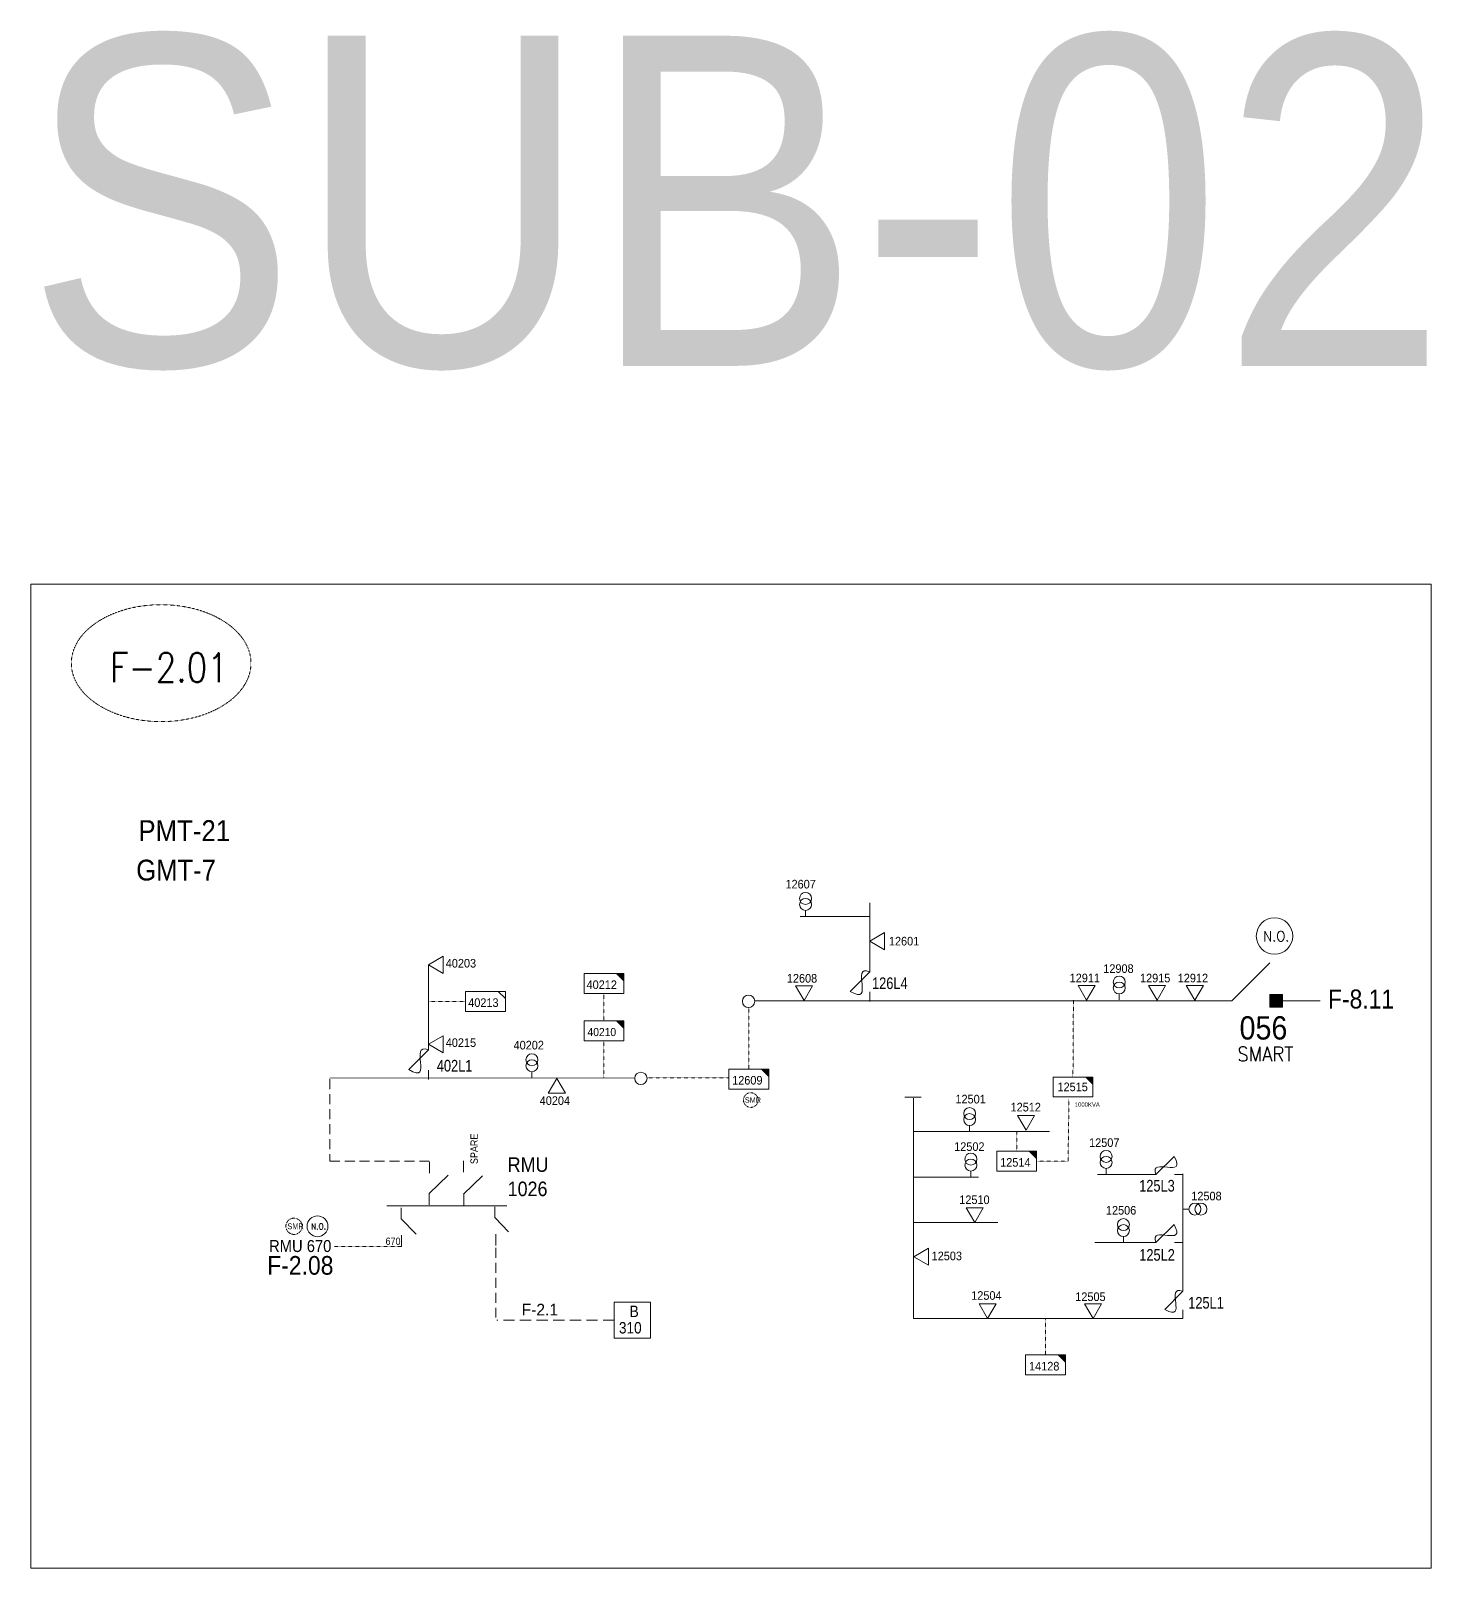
# Model space of a CAD drawing. Header units: metres. Extents: x 65984 to 144644, y -19036 to 23726.
# Drawn here: x 113699 to 114579, y 15231 to 16197 of the extents above; entities that cross this region are included whole.
import ezdxf
from ezdxf.enums import TextEntityAlignment as Align

# ---------------------------------------------------------------- set-up
doc = ezdxf.new("R2010")
doc.units = ezdxf.units.M
doc.header["$MEASUREMENT"] = 0
doc.linetypes.add('DGN Style 3', pattern=[0.013877, 0, -0.013877])
doc.linetypes.add('HIDDEN2', pattern=[2381.25, 1587.5, -793.75])
doc.layers.get('0').update_dxf_attribs({"color": 95, "lineweight": 40})
for name, color, linetype, lineweight in [('ABS', 7, 'Continuous', 40), ('ABS NUMBER', 112, 'Continuous', 30), ('d_eos', 111, 'Continuous', 40), ('d_eos no', 121, 'Continuous', 40), ('d_fco', 5, 'Continuous', 40), ('d_fco text', 95, 'Continuous', 40), ('d_oh branch', 94, 'Continuous', 40), ('d_switch', 95, 'Continuous', 40), ('d_tf', 1, 'Continuous', 40), ('d_tf no', 6, 'Continuous', 40), ('d_tf_200', 1, 'Continuous', 40), ('d_ug cable', 95, 'Continuous', 40), ('d_unit sub', 7, 'Continuous', 40), ('fedr no', 95, 'Continuous', 40), ('GRID STATION 01', 7, 'Continuous', 40), ('O H MAIN FEEDER', 4, 'Continuous', 100), ('SW N O', 114, 'Continuous', 30)]:
    doc.layers.add(name, color=color, linetype=linetype, lineweight=lineweight)
doc.styles.add('NASKHF', font='naskhf.shx', dxfattribs={"height": 8})
doc.styles.add('Style-Arial', font='arial.ttf')
doc.styles.add('Style-ENGINEERING', font='ENGINEERING.shx')
doc.styles.add('Style-msdefault', font='msdefault.shx')
doc.styles.add('Style-STANDARD', font='STANDARD.shx')

# ---------------------------------------------------------------- blocks, each defined once
blk = doc.blocks.new('TF_8')
at = {"color": 0, "linetype": 'ByBlock', "lineweight": -2}
blk.add_line((6.3, 4.95), (9.9, 1.35), dxfattribs=at)
blk.add_3dface([(-10.1, 4.95), (9.9, 4.95), (9.9, -5.05), (-10.1, -5.05)], dxfattribs=at)
blk = doc.blocks.new('exist.us-1000kva')
at = {"color": 0, "linetype": 'ByBlock', "lineweight": -2, "flags": 128}
blk.add_lwpolyline([(40, 12.9), (32.8, 20), (40, 20)], close=True, dxfattribs=at)
at = {"color": 0, "linetype": 'ByBlock', "lineweight": -2, "extrusion": (0, 0, -1)}
blk.add_solid([(-40, 12.9), (-32.8, 20), (-40, 20)], dxfattribs=at)
at = {"color": 0, "linetype": 'ByBlock', "lineweight": -2, "xscale": 2, "yscale": 2}
blk.add_blockref('TF_8', (20.2, 10.1), dxfattribs=at)
blk = doc.blocks.new('TFU_121')
at = {"layer": 'd_tf_200', "color": 191, "linetype": 'Continuous', "lineweight": 13}
blk.add_line((0, 10), (0, 0), dxfattribs=at)
at = {"layer": 'd_tf_200', "color": 191, "linetype": 'Continuous', "lineweight": 13, "extrusion": (0, 0, -1)}
for centre in [(0, 30), (0, 20)]:
    blk.add_circle(centre, 10, dxfattribs=at)
blk = doc.blocks.new('FUSE01')
at = {"color": 0, "linetype": 'ByBlock', "lineweight": -2}
blk.add_line((0, -17.15), (0, -22.55), dxfattribs=at)
at = {"color": 0, "linetype": 'ByBlock', "lineweight": -2, "flags": 128}
blk.add_lwpolyline([(0, 0.05), (0, -5.75), (-11.2, -16.95)], dxfattribs=at)
at = {"color": 0, "linetype": 'ByBlock', "lineweight": -2}
blk.add_open_spline([(-11.2, -16.95), (3.4, -25.35), (-11.6, -1.35), (0, -5.75)], degree=3, dxfattribs=at)
blk = doc.blocks.new('ABS2_1_1')
at = {"color": 0, "linetype": 'ByBlock', "lineweight": -2, "ltscale": 500}
for q in [(-29900, 43500), (0, 0)]:
    blk.add_line((0, 13600), q, dxfattribs=at)
at = {"color": 0, "linetype": 'ByBlock', "lineweight": -2, "ltscale": 500, "flags": 128}
for points in [[(5000, 43600), (-5000, 43600), (-5000, 53600), (5000, 53600)], [(3791, 49653), (3791, 49653), (3791, 49653)]]:
    blk.add_lwpolyline(points, close=True, dxfattribs=at)
at = {"color": 0, "linetype": 'ByBlock', "lineweight": -2, "ltscale": 500}
for points in [[(5000, 43600), (-5000, 43600), (5000, 53600), (-5000, 53600)], [(3791, 49653), (3791, 49653), (3791, 49653)]]:
    blk.add_solid(points, dxfattribs=at)
blk = doc.blocks.new('TRA1_1334')
at = {"layer": 'd_tf', "color": 191, "linetype": 'Continuous', "lineweight": 13, "ltscale": 0.000316051, "flags": 128}
blk.add_lwpolyline([(10.1, -17), (0.1, 0), (-9.9, -17)], close=True, dxfattribs=at)
blk = doc.blocks.new('TRA1_1333')
at = {"layer": 'd_tf', "color": 191, "linetype": 'Continuous', "lineweight": 13, "ltscale": 0.000316051, "xscale": 1.000046566207833, "yscale": 1.000046566207833, "zscale": 1.000046566207833, "rotation": 180}
blk.add_blockref('TRA1_1334', (0, 0), dxfattribs=at)
blk = doc.blocks.new('TRA1_1336')
at = {"layer": 'd_tf', "color": 191, "linetype": 'Continuous', "lineweight": 13, "ltscale": 0.000316051, "extrusion": (0, 0, -1), "flags": 128}
blk.add_lwpolyline([(-10.1, -17), (-0.1, 0), (9.9, -17)], close=True, dxfattribs=at)
blk = doc.blocks.new('TRA1_1335')
at = {"layer": 'd_tf', "color": 191, "linetype": 'Continuous', "lineweight": 13, "ltscale": 0.000316051, "xscale": 1.000046566207833, "yscale": 1.000046566207833, "zscale": 1.000046566207833, "rotation": 180}
blk.add_blockref('TRA1_1336', (0, 0), dxfattribs=at)
blk = doc.blocks.new('TRA1_1338')
at = {"layer": 'd_tf', "color": 191, "linetype": 'Continuous', "lineweight": 13, "ltscale": 0.000316051, "extrusion": (0, 0, -1), "flags": 128}
blk.add_lwpolyline([(-10.1, -17), (-0.1, 0), (9.9, -17)], close=True, dxfattribs=at)
blk = doc.blocks.new('TRA1_1337')
at = {"layer": 'd_tf', "color": 191, "linetype": 'Continuous', "lineweight": 13, "ltscale": 0.000316051, "xscale": 1.000046566207833, "yscale": 1.000046566207833, "zscale": 1.000046566207833, "rotation": 180}
blk.add_blockref('TRA1_1338', (0, 0), dxfattribs=at)
blk = doc.blocks.new('*U893')
at = {"layer": 'SW N O', "color": 3, "lineweight": 13}
blk.add_circle((0, 0), 16.8, dxfattribs=at)
at = {"layer": 'SW N O', "color": 3, "lineweight": 13, "style": 'Style-STANDARD'}
blk.add_text('N.O.', height=9.6, dxfattribs=at).set_placement((1.7, -0.2), align=Align.MIDDLE_CENTER)

msp = doc.modelspace()

# ---------------------------------------------------------------- linework, layer by layer
at = {"layer": 'd_eos', "color": 7, "linetype": 'Continuous', "lineweight": 13, "ltscale": 1.045833}
for p, q in [((113949.93, 15486.47), (113949.93, 15479.38)), ((113971.29, 15487.14), (113971.29, 15480.05)), ((113949.54, 15466.54), (113949.54, 15459.45)), ((113971.41, 15466.34), (113971.41, 15459.25)), ((113932.04, 15457.65), (113932.04, 15450.56)), ((113990.97, 15458.27), (113990.97, 15451.18)), ((113932.32, 15440.43), (113932.32, 15433.34)), ((113991.61, 15440.95), (113991.61, 15433.86))]:
    msp.add_line(p, q, dxfattribs=at)
at = {"layer": 'd_eos', "color": 7, "linetype": 'Continuous', "lineweight": 13, "ltscale": 1.162037}
for p, q in [((113961.48, 15478.08), (113949.61, 15466.56)), ((113983.16, 15477.62), (113971.3, 15466.1)), ((113941.41, 15440.91), (113932.03, 15450.58)), ((113999.39, 15442.53), (113991, 15451.18))]:
    msp.add_line(p, q, dxfattribs=at)
at = {"layer": 'd_eos', "color": 7, "linetype": 'Continuous', "lineweight": 13, "ltscale": 1.291152}
msp.add_line((113998.47, 15458.87), (113923.04, 15458.86), dxfattribs=at)
at = {"layer": 'd_oh branch', "color": 191, "linetype": 'Continuous', "lineweight": 13}
for p, q in [((114226.55, 15649.23), (114226.55, 15608.03)), ((114182.71, 15640.56), (114226.28, 15640.56)), ((113949.19, 15610.18), (113949.19, 15561.99)), ((114258.78, 15527.19), (114248.49, 15527.19)), ((114253.85, 15388.03), (114253.85, 15526.58)), ((114253.85, 15505.62), (114339.36, 15505.62)), ((114253.85, 15476.91), (114294.72, 15476.91)), ((114400.86, 15478.49), (114369.52, 15478.49)), ((114423.27, 15408.55), (114423.27, 15478.88)), ((114306.89, 15448.41), (114253.85, 15448.41)), ((114402.1, 15435.71), (114367.78, 15435.71)), ((114253.85, 15388.03), (114423.27, 15388.03))]:
    msp.add_line(p, q, dxfattribs=at)
at = {"layer": 'd_ug cable', "color": 191, "linetype": 'DGN Style 3', "lineweight": 13}
for p, q in [((113949.19, 15587.3), (113972.55, 15587.3)), ((114059.41, 15592.31), (114059.41, 15575.06)), ((114354.13, 15540.07), (114354.41, 15588.26)), ((114150.45, 15544.62), (114150.45, 15583.47)), ((114059.41, 15562.57), (114059.41, 15539.16)), ((114086.55, 15539.16), (114137.95, 15539.16)), ((114351.06, 15486.79), (114351.62, 15525.95)), ((114318.83, 15493.14), (114318.83, 15505.62)), ((114331.82, 15486.79), (114351.06, 15486.79)), ((114336.96, 15365.07), (114336.96, 15388.03))]:
    msp.add_line(p, q, dxfattribs=at)
at = {"layer": 'd_ug cable', "color": 114, "linetype": 'DGN Style 3', "lineweight": 13}
msp.add_line((113932.34, 15433.19), (113890.08, 15433.19), dxfattribs=at)
at = {"layer": 'd_ug cable', "color": 191, "linetype": 'HIDDEN2', "lineweight": 13, "ltscale": 0.003953}
for points in [[(113887.13, 15538.36), (113887.13, 15486.8)], [(113887.13, 15486.8), (113949.55, 15486.8)], [(113991.5, 15432.46), (113991.5, 15386.89)]]:
    msp.add_lwpolyline(points, dxfattribs=at)
at = {"layer": 'd_ug cable', "color": 191, "linetype": 'HIDDEN2', "lineweight": 13, "ltscale": 0.004392}
msp.add_lwpolyline([(114065.95, 15386.89), (113992.22, 15386.89)], dxfattribs=at)
at = {"layer": 'd_ug cable', "color": 2, "linetype": 'DGN Style 3', "lineweight": 13}
for centre, radius in [((114151.71, 15525.28), 4.6), ((113864.7, 15445.95), 5.11)]:
    msp.add_circle(centre, radius, dxfattribs=at)
at = {"layer": 'fedr no', "color": 82, "linetype": 'DGN Style 3', "lineweight": 13, "true_color": 0x1dc70e}
msp.add_ellipse((113781.23, 15799.88), major_axis=(56.43, 0), ratio=0.651175, dxfattribs=at)
at = {"layer": 'GRID STATION 01', "color": 191, "lineweight": 13, "ltscale": 0.379284, "flags": 128}
msp.add_lwpolyline([(114088.62, 15375.55), (114088.62, 15398.23), (114065.95, 15398.23), (114065.95, 15375.55)], close=True, dxfattribs=at)
at = {"layer": 'O H MAIN FEEDER', "color": 191, "lineweight": 13, "ltscale": 43.923}
msp.add_line((114154.17, 15587.59), (114445.56, 15587.59), dxfattribs=at)
at = {"layer": 'O H MAIN FEEDER', "color": 251, "lineweight": 13, "ltscale": 43.923}
msp.add_line((114484.45, 15587.59), (114509.39, 15587.59), dxfattribs=at)
at = {"layer": 'O H MAIN FEEDER', "color": 191, "lineweight": 13, "ltscale": 0.010761}
msp.add_line((113887.13, 15539.13), (114078.79, 15539.17), dxfattribs=at)
at = {"layer": 'O H MAIN FEEDER', "color": 140, "linetype": 'Continuous', "lineweight": 13, "flags": 128}
msp.add_lwpolyline([(113699.3, 15849.54), (114579.25, 15849.54), (114579.25, 15231.04), (113699.3, 15231.04)], close=True, dxfattribs=at)
at = {"layer": 'O H MAIN FEEDER', "color": 191, "lineweight": 13, "ltscale": 0.714928}
for centre in [(114150.29, 15587.35), (114082.67, 15538.92)]:
    msp.add_circle(centre, 3.89, dxfattribs=at)

# ---------------------------------------------------------------- block references
at = {"layer": 'ABS', "color": 2, "linetype": 'Continuous', "lineweight": 13, "ltscale": 1.190142, "xscale": 0.0007973960743554503, "yscale": 0.0007973960743554503, "zscale": 0.0005280611300687443, "rotation": 269.9999999999997}
msp.add_blockref('ABS2_1_1', (114443.14, 15587.59), dxfattribs=at)
at = {"layer": 'd_fco', "color": 7, "linetype": 'Continuous', "lineweight": 13, "zscale": 0.1764683670762722, "rotation": 359.9999150855069}
for p, xscale, yscale in [((114226.55, 15612.31), 1.109173073268467, 1.109173073268467), ((113949.19, 15563.2), 1.109173073268467, 1.109173073268467), ((114423.27, 15411), 1.018501690897368, 1.018501690897368)]:
    msp.add_blockref('FUSE01', p, dxfattribs=dict(at, xscale=xscale, yscale=yscale))
at = {"layer": 'd_fco', "color": 191, "linetype": 'Continuous', "lineweight": 13, "xscale": 1.018501690897368, "yscale": -1.018501690897368, "zscale": 0.1764683670762722, "rotation": 270.000084914493}
for p in [(114400.44, 15478.49), (114400.36, 15435.71)]:
    msp.add_blockref('FUSE01', p, dxfattribs=at)
at = {"layer": 'd_tf', "color": 191, "linetype": 'Continuous', "lineweight": 13, "ltscale": 0.000316051, "extrusion": (0, 0, -1)}
for name, p, xscale, yscale, zscale, rotation in [('TRA1_1333', (-114226.55, 15625.19), 0.5417170000000001, 0.5417170000000001, 0.5417170000000001, 90.00013279315573), ('TRA1_1335', (-114029.93, 15538.8), 0.5417170000000002, 0.5417170000000002, 0.5417170000000002, 179.9792071968701), ('TRA1_1337', (-114254.24, 15426.9), 0.5417170000000001, 0.5417170000000001, 0.5417170000000001, 90.00019023536763)]:
    msp.add_blockref(name, p, dxfattribs=dict(at, xscale=xscale, yscale=yscale, zscale=zscale, rotation=rotation))
at = {"layer": 'd_tf', "color": 191, "linetype": 'Continuous', "lineweight": 13, "ltscale": 0.000316051, "xscale": 0.5417170000000001, "yscale": 0.5417170000000001, "zscale": 0.5417170000000001}
for p, rotation in [((113949.2, 15610.15), 270), ((114185.22, 15587.95), 359.9999999999999), ((114362.77, 15588.16), 359.9999999999999), ((114406.99, 15588.09), 359.9999999999999), ((114430.7, 15588.09), 359.9999999999999), ((113949.2, 15560.27), 270), ((113949.2, 15560.27), 270), ((114324.68, 15506.46), 359.9999999999999), ((114292.43, 15448.36), 359.9999999999999), ((114300.59, 15388.02), 359.9999999999999), ((114366.8, 15388.02), 359.9999999999999)]:
    msp.add_blockref('TRA1_1333', p, dxfattribs=dict(at, rotation=rotation))
at = {"layer": 'd_tf_200', "color": 191, "linetype": 'Continuous', "lineweight": 13}
for p, xscale, yscale, zscale, rotation in [((114186.1, 15640.74), 0.3748935807671324, 0.3748935807671324, 0.3748935807671324, 359.9999999999999), ((114014.2, 15539.34), 0.3748935807671325, 0.3748935807671325, 0.3748935807671325, 2.328158103233536e-12), ((114289.99, 15476.91), 0.3748935807671324, 0.3748935807671324, 0.3748935807671324, 359.9999999999999), ((114374.97, 15478.61), 0.374893580767132, 0.374893580767132, 0.374893580767132, 359.9999999999999), ((114423.27, 15456.73), 0.374893580767132, 0.374893580767132, 0.374893580767132, 269.9999999999999), ((114385.84, 15435.76), 0.374893580767132, 0.374893580767132, 0.374893580767132, 359.9999999999999)]:
    msp.add_blockref('TFU_121', p, dxfattribs=dict(at, xscale=xscale, yscale=yscale, zscale=zscale, rotation=rotation))
at = {"layer": 'd_tf_200', "color": 191, "linetype": 'Continuous', "lineweight": 13, "extrusion": (0, 0, -1), "rotation": 359.9999999999999}
for p, xscale, yscale, zscale in [((-114383.19, 15588.23), 0.3748935807671327, 0.3748935807671327, 0.3748935807671327), ((-114289.22, 15505.57), 0.3748935807671321, 0.3748935807671321, 0.3748935807671321)]:
    msp.add_blockref('TFU_121', p, dxfattribs=dict(at, xscale=xscale, yscale=yscale, zscale=zscale))
at = {"layer": 'd_unit sub', "color": 191, "linetype": 'Continuous', "lineweight": 13, "zscale": 0.6248226346118861, "rotation": 359.9999999999999}
for name, p, xscale, yscale in [('exist.us-1000kva', (114046.91, 15592.31), 0.6248226346118861, 0.6248226346118861), ('TF_8', (113985.17, 15587.36), 1.249645269223772, 1.249645269223772), ('exist.us-1000kva', (114046.91, 15562.57), 0.6248226346118861, 0.6248226346118861), ('exist.us-1000kva', (114341.63, 15527.25), 0.6248226346118861, 0.6248226346118861), ('exist.us-1000kva', (114306.22, 15480.65), 0.6248226346118861, 0.6248226346118861), ('exist.us-1000kva', (114324.36, 15352.57), 0.6248226346118861, 0.6248226346118861)]:
    msp.add_blockref(name, p, dxfattribs=dict(at, xscale=xscale, yscale=yscale))
at = {"layer": 'd_unit sub', "color": 2, "linetype": 'Continuous', "lineweight": 13, "xscale": 0.6248226346118861, "yscale": 0.6248226346118861, "zscale": 0.6248226346118861, "rotation": 359.9999999999999}
msp.add_blockref('exist.us-1000kva', (114137.95, 15532.13), dxfattribs=at)
at = {"layer": 'SW N O', "color": 3, "lineweight": 13}
for p, xscale, yscale, zscale in [((114480.77, 15628.39), 0.6812262627791987, 0.6812262627791987, 0.6812262627791987), ((113879.47, 15445.96), 0.3888100814149406, 0.3888100814149406, 0.3888100814149406)]:
    msp.add_blockref('*U893', p, dxfattribs=dict(at, xscale=xscale, yscale=yscale, zscale=zscale))

# ---------------------------------------------------------------- texts
at = {"layer": 'ABS NUMBER', "color": 2, "lineweight": 13, "style": 'Style-Arial', "width": 0.88}
for s, height, p in [('056', 14.641, (114458.81, 15577.97)), ('RMU 670', 7.538, (113849.04, 15437.32))]:
    msp.add_text(s, height=height, dxfattribs=at).set_placement(p, align=Align.TOP_LEFT)
at = {"layer": 'ABS NUMBER', "color": 7, "lineweight": 13, "style": 'Style-Arial', "width": 0.88}
msp.add_text('SPARE', height=4.596, rotation=90, dxfattribs=at).set_placement((113975.58, 15485.06), align=Align.TOP_LEFT)
msp.add_text('670', height=4.596, dxfattribs=at).set_placement((113922.21, 15438.85), align=Align.TOP_LEFT)
at = {"layer": 'ABS NUMBER', "color": 41, "lineweight": 13, "style": 'Style-Arial', "width": 0.88}
msp.add_text('F-2.08', height=11.726, dxfattribs=at).set_placement((113847.83, 15427.26), align=Align.TOP_LEFT)
at = {"layer": 'ABS NUMBER', "color": 7, "lineweight": 13, "insert": (113998.95, 15489.28), "char_height": 9.1441, "attachment_point": 1, "style": 'NASKHF'}
msp.add_mtext('\\fArial|b0|i0|c178178|p39;\\H1x;\\W0.88;RMU\\P1026', dxfattribs=at)
at = {"layer": 'd_eos no', "color": 7, "linetype": 'Continuous', "lineweight": 13, "style": 'Style-Arial', "width": 0.88}
for s, height, p in [('SUB-02', 207.522, (113696.09, 16194.25)), ('PMT-21', 13.183, (113766.93, 15701.19))]:
    msp.add_text(s, height=height, dxfattribs=at).set_placement(p, align=Align.TOP_LEFT)
at = {"layer": 'd_eos no', "color": 7, "linetype": 'Continuous', "lineweight": 13, "insert": (113765.56, 15676.36), "char_height": 13.088, "attachment_point": 1, "style": 'NASKHF'}
msp.add_mtext('\\fArial|b0|i0|c178178|p39;\\H1x;\\W0.88;GMT-7\\P', dxfattribs=at)
at = {"layer": 'd_fco text', "color": 7, "linetype": 'Continuous', "lineweight": 13, "style": 'Style-msdefault', "width": 0.82}
for s, p in [('126L4', (114227.91, 15602.37)), ('402L1', (113954.44, 15550.53)), ('125L1', (114426.58, 15401.53))]:
    msp.add_text(s, height=7.321, rotation=0.03376, dxfattribs=at).set_placement(p, align=Align.TOP_LEFT)
at = {"layer": 'd_fco text', "color": 191, "linetype": 'Continuous', "lineweight": 13, "style": 'Style-msdefault', "width": 0.82}
for s, p in [('125L3', (114395.76, 15475.1)), ('125L2', (114395.8, 15431.62))]:
    msp.add_text(s, height=7.321, rotation=0.03376, dxfattribs=at).set_placement(p, align=Align.TOP_LEFT)
at = {"layer": 'd_switch', "color": 2, "linetype": 'Continuous', "lineweight": 13, "style": 'Style-msdefault', "width": 0.9}
msp.add_text('F-8.11', height=11.928, dxfattribs=at).set_placement((114555.88, 15594.76), align=Align.TOP_RIGHT)
at = {"layer": 'd_switch', "color": 1, "linetype": 'Continuous', "lineweight": 30, "ltscale": 0.81, "style": 'Style-ENGINEERING', "width": 0.857143}
msp.add_text('SMR', height=3.343, rotation=0.00263, dxfattribs=at).set_placement((114147.96, 15526.97), align=Align.TOP_LEFT)
at = {"layer": 'd_switch', "color": 1, "linetype": 'Continuous', "lineweight": 30, "ltscale": 0.9, "style": 'Style-ENGINEERING', "width": 0.857143}
msp.add_text('SMR', height=3.714, rotation=0.00263, dxfattribs=at).set_placement((113860.53, 15447.83), align=Align.TOP_LEFT)
at = {"layer": 'd_tf no', "color": 191, "linetype": 'Continuous', "lineweight": 13, "style": 'Style-msdefault', "width": 0.945946}
for s, height, p in [('12607', 5.417, (114173.5, 15663.69)), ('40203', 5.417, (113960.05, 15613.98)), ('12908', 5.417, (114373.19, 15610.62)), ('40212', 5.417, (114048.53, 15600.5)), ('12608', 5.417, (114174.36, 15604.51)), ('12911', 5.417, (114352.05, 15604.74)), ('12915', 5.417, (114396.26, 15604.68)), ('12912', 5.417, (114419.97, 15604.68)), ('40213', 5.417, (113974.17, 15589.23)), ('40210', 5.119, (114049.09, 15570.6)), ('40215', 5.417, (113960.05, 15564.1)), ('40202', 5.417, (114002.67, 15562.51)), ('12501', 5.417, (114280.3, 15528.59)), ('12515', 5.417, (114344.41, 15536.27)), ('12512', 5.417, (114314.93, 15523.55)), ('12507', 5.417, (114364.27, 15501.23)), ('12502', 5.417, (114279.51, 15498.75)), ('12514', 5.417, (114308.4, 15488.83)), ('12510', 5.417, (114282.7, 15465.34)), ('12508', 5.417, (114428.49, 15467.67)), ('12506', 5.417, (114374.85, 15458.71)), ('12503', 5.417, (114265.33, 15430.03)), ('12504', 5.417, (114290.2, 15405.18)), ('12505', 5.417, (114355.58, 15404.4)), ('14128', 5.417, (114326.54, 15360.75))]:
    msp.add_text(s, height=height, dxfattribs=at).set_placement(p, align=Align.TOP_LEFT)
msp.add_text('12601', height=5.417, dxfattribs=at).set_placement((114257.53, 15627.87), align=Align.TOP_RIGHT)
at = {"layer": 'd_tf no', "color": 2, "linetype": 'Continuous', "lineweight": 13, "style": 'Style-msdefault', "width": 0.945946}
for s, height, p in [('12609', 5.417, (114140, 15540.43)), ('1000KVA', 2.709, (114355.28, 15523.82))]:
    msp.add_text(s, height=height, dxfattribs=at).set_placement(p, align=Align.TOP_LEFT)
at = {"layer": 'd_tf no', "color": 191, "linetype": 'Continuous', "lineweight": 13, "style": 'Style-msdefault', "width": 0.945946}
msp.add_text('40204', height=5.417, rotation=0.02079, dxfattribs=at).set_placement((114019.07, 15522.23))
at = {"layer": 'fedr no', "color": 6, "linetype": 'Continuous', "lineweight": 13, "style": 'Style-STANDARD', "width": 0.909091}
msp.add_text('F-2.01', height=18.35, dxfattribs=at).set_placement((113786.2, 15797.16), align=Align.MIDDLE_CENTER)
at = {"layer": 'fedr no', "color": 2, "linetype": 'Continuous', "lineweight": 13, "insert": (114475, 15554.19), "char_height": 9.104, "width": 12.4044, "attachment_point": 5, "style": 'Style-STANDARD'}
msp.add_mtext('SMART', dxfattribs=at)
at = {"layer": 'GRID STATION 01', "color": 191, "linetype": 'Continuous', "lineweight": 13, "style": 'Style-msdefault'}
msp.add_text('F-2.1', height=7.321, dxfattribs=at).set_placement((114007.74, 15397.25), align=Align.TOP_LEFT)
at = {"layer": 'GRID STATION 01', "color": 191, "linetype": 'Continuous', "lineweight": 13, "style": 'Style-msdefault', "width": 0.888889}
for s, p in [('B', (114075.62, 15396.07)), ('310', (114068.86, 15385.77))]:
    msp.add_text(s, height=7.19, dxfattribs=at).set_placement(p, align=Align.TOP_LEFT)

doc.saveas('drawing.dxf')
